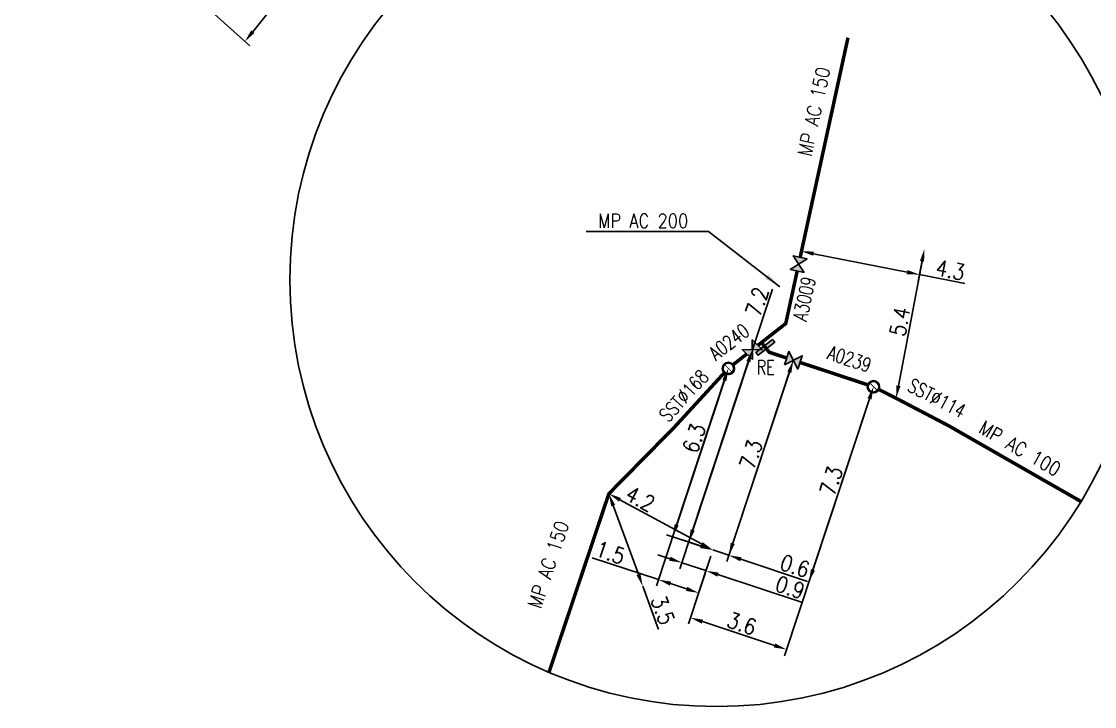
# Model space of a CAD drawing. Header units: millimetres. Extents: x 184000 to 185000, y 128000 to 129000.
# Drawn here: x 184849.6 to 184925.9, y 128422.6 to 128471.3 of the extents above; entities that cross this region are included whole.
import ezdxf
from ezdxf.enums import TextEntityAlignment as Align

# ---------------------------------------------------------------- set-up
doc = ezdxf.new("R2010")
doc.units = ezdxf.units.MM
doc.header["$PDMODE"] = 34
doc.layers.get('0').update_dxf_attribs({"linetype": 'CONTINUOUS'})
doc.layers.get('DEFPOINTS').update_dxf_attribs({"linetype": 'CONTINUOUS'})
doc.layers.add('G_330', color=7, linetype='CONTINUOUS')
doc.layers.add('G_900', color=7, linetype='CONTINUOUS')
doc.styles.get("Standard").update_dxf_attribs({"font": 'romans.shx', "width": 0.85})
doc.dimstyles.get("Standard").update_dxf_attribs({"dimtxt": 1.5, "dimasz": 1.2, "dimexe": 0.625, "dimexo": 0.625, "dimgap": 0.25, "dimtad": 1, "dimdec": 1, "dimzin": 0, "dimdsep": 46, "dimtxsty": 'Standard', "dimcen": -0.5, "dimadec": 0, "dimazin": 0, "dimtfac": 1, "dimtdec": 1, "dimtmove": 0, "dimatfit": 3, "dimfxl": 0, "dimtolj": 1, "dimtzin": 0, "dimarcsym": 0})

# ---------------------------------------------------------------- blocks, each defined once
blk = doc.blocks.new('G_300_04')
at = {"linetype": 'Continuous'}
h = blk.add_hatch(color=0, dxfattribs=at)
h.paths.add_polyline_path([(-0.5, 0.5), (-0.5, -0.5), (0, 0)])
h.paths.add_polyline_path([(0.5, 0.5), (0, 0), (0.5, -0.5)])
at = {"color": 0, "linetype": 'Continuous', "flags": 128}
blk.add_lwpolyline([(-0.5, -0.5), (0.5, 0.5), (0.5, -0.5), (-0.5, 0.5)], close=True, dxfattribs=at)
at = {"color": 0, "linetype": 'Continuous', "width": 0.75}
blk.add_attdef('NUM', text='', height=1, dxfattribs=at).set_placement((0, 1.782), align=Align.MIDDLE_CENTER)
at = {"color": 0, "linetype": 'Continuous', "width": 0.75, "flags": 3}
for tag, p in [('DEF_LEG', (0, -5)), ('DEF_COUP', (0, -7.5)), ('DEF_TYPE', (0, -10))]:
    blk.add_attdef(tag, text='', height=1.2, dxfattribs=at).set_placement(p, align=Align.MIDDLE)
blk = doc.blocks.new('G_330_16')
at = {"linetype": 'Continuous'}
h = blk.add_hatch(color=0, dxfattribs=at)
h.paths.add_polyline_path([(-0.438, 0, 1), (0.438, 0, 1)])
h.paths.add_polyline_path([(0.375, 0, 1), (-0.375, 0, 1)], flags=16)
at = {"color": 0, "linetype": 'Continuous', "const_width": 0.0625, "flags": 128}
blk.add_lwpolyline([(0.297, -0.297), (-0.297, 0.297)], dxfattribs=at)
at = {"color": 0, "linetype": 'Continuous'}
for radius in [0.438, 0.375]:
    blk.add_circle((0, 0), radius, dxfattribs=at)
at = {"color": 0, "linetype": 'Continuous', "width": 0.75}
blk.add_attdef('TPS', text='', height=1, dxfattribs=at).set_placement((0, 2.434), align=Align.MIDDLE)
at = {"color": 0, "linetype": 'Continuous', "width": 0.75, "flags": 3}
for tag, p in [('DEF_LEG', (0, -5)), ('DEF_COUP', (0, -7.5)), ('DEF_TYPE', (0, -10))]:
    blk.add_attdef(tag, text='', height=1.2, dxfattribs=at).set_placement(p, align=Align.MIDDLE)
blk = doc.blocks.new('G_340_17')
at = {"linetype": 'Continuous'}
blk.add_hatch(color=0, dxfattribs=at).paths.add_polyline_path([(0.125, 0.75), (-0.125, 0.75), (-0.125, -0.75), (0.125, -0.75)])
at = {"color": 0, "linetype": 'Continuous'}
blk.add_lwpolyline([(-0.125, 0.75), (0.125, 0.75), (0.125, -0.75), (-0.125, -0.75)], close=True, dxfattribs=at)
at = {"color": 0, "linetype": 'Continuous', "width": 0.75}
for tag, height, flags, p in [('RE', 1, 8, (0, 2.5)), ('DEF_LEG', 1.2, 3, (0, -5)), ('DEF_COUP', 1.2, 3, (0, -7.5)), ('DEF_TYPE', 1.2, 3, (0, -10))]:
    blk.add_attdef(tag, text='', height=height, dxfattribs=dict(at, flags=flags)).set_placement(p, align=Align.MIDDLE)
blk = doc.blocks.new('*D582')
at = {"layer": 'DEFPOINTS', "color": 0, "linetype": 'Continuous', "transparency": 16777216}
for p in [(184888.549, 128516.85), (184897.081, 128509.145), (184849.649, 128484.181)]:
    blk.add_point(p, dxfattribs=at)
at = {"layer": 'G_330', "color": 0, "linetype": 'Continuous', "lineweight": -2, "transparency": 16777216}
for p, q in [((184888.898, 128516.535), (184897.43, 128508.831)), ((184866.089, 128470.546), (184896.518, 128508.444)), ((184849.997, 128483.867), (184865.874, 128469.53))]:
    blk.add_line(p, q, dxfattribs=at)
at = {"layer": 'G_330', "color": 0, "linetype": 'Continuous', "transparency": 16777216}
for points in [[(184896.401, 128508.537), (184896.635, 128508.35), (184897.081, 128509.145)], [(184865.972, 128470.64), (184866.206, 128470.452), (184865.525, 128469.845)]]:
    blk.add_solid(points, dxfattribs=at)
at = {"layer": 'G_330', "color": 0, "linetype": 'Continuous', "transparency": 16777216, "insert": (184890.125, 128501.679), "char_height": 1.125, "attachment_point": 5, "rotation": 51.2377}
blk.add_mtext('\\A1;51.1', dxfattribs=at)
blk = doc.blocks.new('*D648')
at = {"layer": 'DEFPOINTS', "color": 0, "linetype": 'Continuous', "transparency": 16777216}
for p in [(184913.817, 128455.111), (184904.883, 128454.023), (184913.468, 128453.283)]:
    blk.add_point(p, dxfattribs=at)
at = {"layer": 'G_900', "color": 0, "linetype": 'Continuous', "lineweight": -2, "transparency": 16777216}
for p, q in [((184904.971, 128454.483), (184905.147, 128455.406)), ((184905.942, 128454.771), (184912.585, 128453.458)), ((184913.729, 128454.65), (184913.38, 128452.823)), ((184913.468, 128453.283), (184916.684, 128452.647))]:
    blk.add_line(p, q, dxfattribs=at)
at = {"layer": 'G_900', "color": 0, "linetype": 'Continuous', "transparency": 16777216}
for points in [[(184905.971, 128454.918), (184905.913, 128454.624), (184905.059, 128454.945)], [(184912.614, 128453.605), (184912.556, 128453.31), (184913.468, 128453.283)]]:
    blk.add_solid(points, dxfattribs=at)
at = {"layer": 'G_900', "color": 0, "linetype": 'Continuous', "transparency": 16777216, "insert": (184915.663, 128453.614), "char_height": 1.125, "attachment_point": 5, "rotation": 348.81813}
blk.add_mtext('\\A1;4.3', dxfattribs=at)
blk = doc.blocks.new('*D650')
at = {"layer": 'DEFPOINTS', "color": 0, "linetype": 'Continuous', "transparency": 16777216}
for p in [(184891.393, 128437.713), (184893.803, 128431.141), (184893.803, 128431.141)]:
    blk.add_point(p, dxfattribs=at)
at = {"layer": 'G_900', "color": 0, "linetype": 'Continuous', "lineweight": -2, "transparency": 16777216}
for p, q in [((184891.703, 128436.868), (184893.493, 128431.986)), ((184893.803, 128431.141), (184894.932, 128428.063))]:
    blk.add_line(p, q, dxfattribs=at)
at = {"layer": 'G_900', "color": 0, "linetype": 'Continuous', "transparency": 16777216}
for points in [[(184891.843, 128436.92), (184891.562, 128436.816), (184891.393, 128437.713)], [(184893.634, 128432.037), (184893.352, 128431.934), (184893.803, 128431.141)]]:
    blk.add_solid(points, dxfattribs=at)
at = {"layer": 'G_900', "color": 0, "linetype": 'Continuous', "transparency": 16777216, "insert": (184895.226, 128429.438), "char_height": 1.125, "attachment_point": 5, "rotation": 290.14}
blk.add_mtext('\\A1;3.5', dxfattribs=at)
blk = doc.blocks.new('*D651')
at = {"layer": 'DEFPOINTS', "color": 0, "linetype": 'Continuous', "transparency": 16777216}
for p in [(184891.393, 128437.713), (184891.393, 128437.713), (184898.78, 128433.715)]:
    blk.add_point(p, dxfattribs=at)
at = {"layer": 'G_900', "color": 0, "linetype": 'Continuous', "lineweight": -2, "transparency": 16777216}
blk.add_line((184897.989, 128434.143), (184892.184, 128437.284), dxfattribs=at)
at = {"layer": 'G_900', "color": 0, "linetype": 'Continuous', "transparency": 16777216}
for points in [[(184892.256, 128437.416), (184892.113, 128437.153), (184891.393, 128437.713)], [(184898.06, 128434.275), (184897.917, 128434.011), (184898.78, 128433.715)]]:
    blk.add_solid(points, dxfattribs=at)
at = {"layer": 'G_900', "color": 0, "linetype": 'Continuous', "transparency": 16777216, "insert": (184893.629, 128437.355), "char_height": 1.125, "attachment_point": 5, "rotation": 331.57865}
blk.add_mtext('\\A1;4.2', dxfattribs=at)
blk = doc.blocks.new('*D669')
at = {"layer": 'DEFPOINTS', "color": 0, "linetype": 'Continuous', "transparency": 16777216}
for p in [(184904.503, 128447.2), (184898.78, 128433.715), (184898.78, 128433.715)]:
    blk.add_point(p, dxfattribs=at)
at = {"layer": 'G_900', "color": 0, "linetype": 'Continuous', "lineweight": -2, "transparency": 16777216}
for p, q in [((184904.356, 128446.755), (184899.772, 128432.893)), ((184897.926, 128433.997), (184897.071, 128434.28)), ((184898.78, 128433.715), (184899.92, 128433.338)), ((184900.774, 128433.056), (184905.515, 128431.488))]:
    blk.add_line(p, q, dxfattribs=at)
at = {"layer": 'G_900', "color": 0, "linetype": 'Continuous', "transparency": 16777216}
for points in [[(184897.973, 128434.14), (184897.879, 128433.855), (184898.78, 128433.715)], [(184900.821, 128433.198), (184900.727, 128432.913), (184899.92, 128433.338)]]:
    blk.add_solid(points, dxfattribs=at)
at = {"layer": 'G_900', "color": 0, "linetype": 'Continuous', "transparency": 16777216, "insert": (184904.621, 128432.573), "char_height": 1.125, "attachment_point": 5, "rotation": 341.70182}
blk.add_mtext('\\A1;0.6', dxfattribs=at)
blk = doc.blocks.new('*D670')
at = {"layer": 'DEFPOINTS', "color": 0, "linetype": 'Continuous', "transparency": 16777216}
for p in [(184904.503, 128447.2), (184899.92, 128433.338), (184899.92, 128433.338)]:
    blk.add_point(p, dxfattribs=at)
at = {"layer": 'G_900', "color": 0, "linetype": 'Continuous', "lineweight": -2, "transparency": 16777216}
blk.add_line((184904.221, 128446.345), (184900.202, 128434.193), dxfattribs=at)
at = {"layer": 'G_900', "color": 0, "linetype": 'Continuous', "transparency": 16777216}
for points in [[(184904.078, 128446.392), (184904.363, 128446.298), (184904.503, 128447.2)], [(184900.06, 128434.24), (184900.344, 128434.145), (184899.92, 128433.338)]]:
    blk.add_solid(points, dxfattribs=at)
at = {"layer": 'G_900', "color": 0, "linetype": 'Continuous', "transparency": 16777216, "insert": (184901.499, 128440.504), "char_height": 1.125, "attachment_point": 5, "rotation": 71.70182}
blk.add_mtext('\\A1;7.3', dxfattribs=at)
blk = doc.blocks.new('*D671')
at = {"layer": 'DEFPOINTS', "color": 0, "linetype": 'Continuous', "transparency": 16777216}
for p in [(184910.2, 128445.316), (184898.78, 128433.715), (184897.19, 128428.906)]:
    blk.add_point(p, dxfattribs=at)
at = {"layer": 'G_900', "color": 0, "linetype": 'Continuous', "lineweight": -2, "transparency": 16777216}
for p, q in [((184910.053, 128444.871), (184903.879, 128426.201)), ((184898.633, 128433.27), (184897.043, 128428.461)), ((184903.172, 128426.928), (184898.045, 128428.624))]:
    blk.add_line(p, q, dxfattribs=at)
at = {"layer": 'G_900', "color": 0, "linetype": 'Continuous', "transparency": 16777216}
for points in [[(184898.092, 128428.766), (184897.997, 128428.481), (184897.19, 128428.906)], [(184903.219, 128427.071), (184903.124, 128426.786), (184904.026, 128426.646)]]:
    blk.add_solid(points, dxfattribs=at)
at = {"layer": 'G_900', "color": 0, "linetype": 'Continuous', "transparency": 16777216, "insert": (184900.843, 128428.488), "char_height": 1.125, "attachment_point": 5, "rotation": 341.70182}
blk.add_mtext('\\A1;3.6', dxfattribs=at)
blk = doc.blocks.new('*D672')
at = {"layer": 'DEFPOINTS', "color": 0, "linetype": 'Continuous', "transparency": 16777216}
for p in [(184910.2, 128445.316), (184905.616, 128431.454), (184905.616, 128431.454)]:
    blk.add_point(p, dxfattribs=at)
at = {"layer": 'G_900', "color": 0, "linetype": 'Continuous', "lineweight": -2, "transparency": 16777216}
blk.add_line((184909.917, 128444.462), (184905.899, 128432.309), dxfattribs=at)
at = {"layer": 'G_900', "color": 0, "linetype": 'Continuous', "transparency": 16777216}
for points in [[(184909.775, 128444.509), (184910.06, 128444.414), (184910.2, 128445.316)], [(184905.756, 128432.356), (184906.041, 128432.262), (184905.616, 128431.454)]]:
    blk.add_solid(points, dxfattribs=at)
at = {"layer": 'G_900', "color": 0, "linetype": 'Continuous', "transparency": 16777216, "insert": (184907.196, 128438.621), "char_height": 1.125, "attachment_point": 5, "rotation": 71.70182}
blk.add_mtext('\\A1;7.3', dxfattribs=at)
blk = doc.blocks.new('*D673')
at = {"layer": 'DEFPOINTS', "color": 0, "linetype": 'Continuous', "transparency": 16777216}
for p in [(184901.592, 128447.952), (184898.78, 128433.715), (184898.294, 128432.246)]:
    blk.add_point(p, dxfattribs=at)
at = {"layer": 'G_900', "color": 0, "linetype": 'Continuous', "lineweight": -2, "transparency": 16777216}
for p, q in [((184901.445, 128447.507), (184896.438, 128432.366)), ((184895.731, 128433.093), (184894.876, 128433.376)), ((184898.633, 128433.27), (184898.147, 128431.801)), ((184896.585, 128432.811), (184898.294, 128432.246)), ((184899.149, 128431.963), (184905.15, 128429.979))]:
    blk.add_line(p, q, dxfattribs=at)
at = {"layer": 'G_900', "color": 0, "linetype": 'Continuous', "transparency": 16777216}
for points in [[(184895.778, 128433.236), (184895.684, 128432.951), (184896.585, 128432.811)], [(184899.196, 128432.105), (184899.102, 128431.821), (184898.294, 128432.246)]]:
    blk.add_solid(points, dxfattribs=at)
at = {"layer": 'G_900', "color": 0, "linetype": 'Continuous', "transparency": 16777216, "insert": (184904.278, 128431.057), "char_height": 1.125, "attachment_point": 5, "rotation": 341.70182}
blk.add_mtext('\\A1;0.9', dxfattribs=at)
blk = doc.blocks.new('*D674')
at = {"layer": 'DEFPOINTS', "color": 0, "linetype": 'Continuous', "transparency": 16777216}
for p in [(184901.592, 128447.952), (184897.071, 128434.28), (184898.78, 128433.715)]:
    blk.add_point(p, dxfattribs=at)
at = {"layer": 'G_900', "color": 0, "linetype": 'Continuous', "lineweight": -2, "transparency": 16777216}
for p, q in [((184901.592, 128447.952), (184903.013, 128452.247)), ((184897.354, 128435.134), (184901.31, 128447.097)), ((184898.335, 128433.862), (184896.626, 128434.427))]:
    blk.add_line(p, q, dxfattribs=at)
at = {"layer": 'G_900', "color": 0, "linetype": 'Continuous', "transparency": 16777216}
for points in [[(184901.167, 128447.144), (184901.452, 128447.05), (184901.592, 128447.952)], [(184897.211, 128435.182), (184897.496, 128435.087), (184897.071, 128434.28)]]:
    blk.add_solid(points, dxfattribs=at)
at = {"layer": 'G_900', "color": 0, "linetype": 'Continuous', "transparency": 16777216, "insert": (184901.927, 128451.354), "char_height": 1.125, "attachment_point": 5, "rotation": 71.70182}
blk.add_mtext('\\A1;7.2', dxfattribs=at)
blk = doc.blocks.new('*D675')
at = {"layer": 'DEFPOINTS', "color": 0, "linetype": 'Continuous', "transparency": 16777216}
for p in [(184899.888, 128446.62), (184898.78, 128433.715), (184897.772, 128430.665)]:
    blk.add_point(p, dxfattribs=at)
at = {"layer": 'G_900', "color": 0, "linetype": 'Continuous', "lineweight": -2, "transparency": 16777216}
for p, q in [((184899.741, 128446.175), (184894.776, 128431.162)), ((184894.923, 128431.607), (184890.204, 128433.167)), ((184898.633, 128433.27), (184897.624, 128430.22)), ((184896.917, 128430.947), (184895.778, 128431.324))]:
    blk.add_line(p, q, dxfattribs=at)
at = {"layer": 'G_900', "color": 0, "linetype": 'Continuous', "transparency": 16777216}
for points in [[(184895.825, 128431.467), (184895.731, 128431.182), (184894.923, 128431.607)], [(184896.964, 128431.09), (184896.87, 128430.805), (184897.772, 128430.665)]]:
    blk.add_solid(points, dxfattribs=at)
at = {"layer": 'G_900', "color": 0, "linetype": 'Continuous', "transparency": 16777216, "insert": (184891.503, 128433.528), "char_height": 1.125, "attachment_point": 5, "rotation": 341.70182}
blk.add_mtext('\\A1;1.5', dxfattribs=at)
blk = doc.blocks.new('*D676')
at = {"layer": 'DEFPOINTS', "color": 0, "linetype": 'Continuous', "transparency": 16777216}
for p in [(184899.888, 128446.62), (184895.932, 128434.657), (184898.78, 128433.715)]:
    blk.add_point(p, dxfattribs=at)
at = {"layer": 'G_900', "color": 0, "linetype": 'Continuous', "lineweight": -2, "transparency": 16777216}
for p, q in [((184899.605, 128445.765), (184896.214, 128435.511)), ((184898.335, 128433.862), (184895.487, 128434.804))]:
    blk.add_line(p, q, dxfattribs=at)
at = {"layer": 'G_900', "color": 0, "linetype": 'Continuous', "transparency": 16777216}
for points in [[(184899.463, 128445.812), (184899.748, 128445.718), (184899.888, 128446.62)], [(184896.072, 128435.558), (184896.357, 128435.464), (184895.932, 128434.657)]]:
    blk.add_solid(points, dxfattribs=at)
at = {"layer": 'G_900', "color": 0, "linetype": 'Continuous', "transparency": 16777216, "insert": (184897.456, 128441.656), "char_height": 1.125, "attachment_point": 5, "rotation": 71.70182}
blk.add_mtext('\\A1;6.3', dxfattribs=at)
blk = doc.blocks.new('*D677')
at = {"layer": 'DEFPOINTS', "color": 0, "linetype": 'Continuous', "transparency": 16777216}
for p in [(184913.817, 128455.111), (184913.817, 128455.111), (184911.805, 128444.5)]:
    blk.add_point(p, dxfattribs=at)
at = {"layer": 'G_900', "color": 0, "linetype": 'Continuous', "lineweight": -2, "transparency": 16777216}
blk.add_line((184911.973, 128445.384), (184913.65, 128454.226), dxfattribs=at)
at = {"layer": 'G_900', "color": 0, "linetype": 'Continuous', "transparency": 16777216}
for points in [[(184913.502, 128454.254), (184913.797, 128454.198), (184913.817, 128455.111)], [(184911.826, 128445.412), (184912.12, 128445.356), (184911.805, 128444.5)]]:
    blk.add_solid(points, dxfattribs=at)
at = {"layer": 'G_900', "color": 0, "linetype": 'Continuous', "transparency": 16777216, "insert": (184912.074, 128449.945), "char_height": 1.125, "attachment_point": 5, "rotation": 79.26335}
blk.add_mtext('\\A1;5.4', dxfattribs=at)

msp = doc.modelspace()

# ---------------------------------------------------------------- linework, layer by layer
at = {"layer": 'G_900', "color": 4, "linetype": 'Continuous', "ltscale": 0.5, "const_width": 0.25, "flags": 128}
for points in [[(184904.989, 128454.511), (184905.479, 128456.759), (184908.387, 128470.122)], [(184901.983, 128448.257), (184903.965, 128449.807), (184904.777, 128453.534)], [(184904.029, 128447.357), (184902.785, 128447.768), (184902.514, 128448.114), (184902.243, 128448.461)], [(184900.213, 128446.874), (184901.202, 128447.647)], [(184904.978, 128447.043), (184909.802, 128445.448)]]:
    msp.add_lwpolyline(points, dxfattribs=at)
at = {"layer": 'G_900', "color": 4, "linetype": 'Continuous', "const_width": 0.25, "flags": 128}
for points in [[(184899.592, 128446.297), (184896.08, 128442.474), (184891.393, 128437.713), (184887.139, 128425.028)], [(184910.555, 128445.135), (184911.805, 128444.5), (184915.535, 128442.548), (184915.535, 128442.548), (184924.951, 128437.157)]]:
    msp.add_lwpolyline(points, dxfattribs=at)
at = {"layer": 'G_900'}
msp.add_circle((184899.048, 128452.907), 30.316, dxfattribs=at)

# ---------------------------------------------------------------- block references
at = {"layer": 'G_900', "color": 7, "linetype": 'Continuous'}
ref = msp.add_blockref('G_300_04', (184904.883, 128454.023), dxfattribs=dict(at, rotation=77.72068249496158))
ref.add_attrib('NUM', 'A3009', dxfattribs={"layer": '0', "color": 0, "linetype": 'Continuous', "height": 1, "rotation": 77.72068, "width": 0.75}).set_placement((184905.282, 128451.571), align=Align.MIDDLE_CENTER)
ref = msp.add_blockref('G_300_04', (184901.592, 128447.952), dxfattribs=dict(at, zscale=2, rotation=45.47985754193763))
ref.add_attrib('NUM', 'A0240', dxfattribs={"layer": '0', "color": 0, "linetype": 'Continuous', "height": 1, "rotation": 38.01175, "width": 0.75}).set_placement((184899.939, 128448.5), align=Align.MIDDLE_CENTER)
at = {"layer": 'G_900', "color": 7, "linetype": 'Continuous', "ltscale": 0.5}
ref = msp.add_blockref('G_340_17', (184902.514, 128448.114), dxfattribs=dict(at, rotation=308.0117488765752))
ref.add_attrib('RE', 'RE', dxfattribs={"layer": '0', "color": 0, "linetype": 'Continuous', "height": 1, "width": 0.75}).set_placement((184902.542, 128446.696), align=Align.MIDDLE)
at = {"layer": 'G_900', "color": 7, "linetype": 'Continuous'}
ref = msp.add_blockref('G_300_04', (184904.503, 128447.2), dxfattribs=dict(at, rotation=341.7018164161839))
ref.add_attrib('NUM', 'A0239', dxfattribs={"layer": '0', "color": 0, "linetype": 'Continuous', "height": 1, "rotation": 341.70182, "width": 0.75}).set_placement((184908.494, 128447.286), align=Align.MIDDLE_CENTER)
at = {"layer": 'G_900', "color": 7, "linetype": 'Continuous', "ltscale": 0.5}
ref = msp.add_blockref('G_330_16', (184899.888, 128446.62), dxfattribs=at)
ref.add_attrib('TPS', 'SST%%C168', dxfattribs={"layer": '0', "color": 0, "linetype": 'Continuous', "height": 1, "rotation": 47.43048, "width": 0.75}).set_placement((184896.723, 128444.674), align=Align.MIDDLE)
ref = msp.add_blockref('G_330_16', (184910.2, 128445.316), dxfattribs=at)
ref.add_attrib('TPS', 'SST%%C114', dxfattribs={"layer": '0', "color": 0, "linetype": 'Continuous', "height": 1, "rotation": 332.38457, "width": 0.75}).set_placement((184914.7, 128444.497), align=Align.MIDDLE)

# ---------------------------------------------------------------- texts
at = {"layer": 'G_900', "color": 4, "linetype": 'Continuous', "width": 0.85}
for s, rotation, p in [('MP AC 150', 77.72068, (184905.969, 128464.863)), ('MP AC 100', 330.20506, (184920.606, 128440.929)), ('MP AC 150', 71.4617, (184887.089, 128432.68))]:
    msp.add_text(s, height=1, rotation=rotation, dxfattribs=at).set_placement(p, align=Align.MIDDLE)
at = {"layer": 'G_900', "color": 4, "linetype": 'Continuous', "insert": (184897.034, 128457.097), "char_height": 1, "attachment_point": 6}
msp.add_mtext('MP AC 200', dxfattribs=at)

# ---------------------------------------------------------------- dimensions: what is measured, and where the dimension line sits
at = {"layer": 'G_330', "linetype": 'Continuous'}
dim = msp.add_linear_dim(base=(184897.081, 128509.145), p1=(184849.649, 128484.181), p2=(184888.549, 128516.85), angle=231.2377, text='51.1', dimstyle='Standard', override={"dimscale": 0.75, "dimatfit": 0}, dxfattribs=at)
dim.commit()
dim.dimension.update_dxf_attribs({"geometry": '*D582', "text_midpoint": (184890.71, 128501.21), "dimtype": 160})
at = {"layer": 'G_900', "color": 7, "linetype": 'Continuous'}
for base, p1, p2, angle, text, override, picture, middle in [((184913.468, 128453.283), (184904.883, 128454.023), (184913.817, 128455.111), 168.81813, '4.3', {"dimscale": 0.75}, '*D648', (184915.518, 128452.878)), ((184897.071, 128434.28), (184901.592, 128447.952), (184898.78, 128433.715), 71.70182, '7.2', {"dimscale": 0.75}, '*D674', (184902.639, 128451.118)), ((184898.294, 128432.246), (184901.592, 128447.952), (184898.78, 128433.715), 161.70182, '0.9', {"dimscale": 0.75, "dimatfit": 0}, '*D673', (184904.042, 128430.345)), ((184897.772, 128430.665), (184899.888, 128446.62), (184898.78, 128433.715), 161.70182, '1.5', {"dimscale": 0.75}, '*D675', (184891.268, 128432.815)), ((184895.932, 128434.657), (184899.888, 128446.62), (184898.78, 128433.715), 71.70182, '6.3', {"dimscale": 0.75}, '*D676', (184898.169, 128441.421)), ((184898.78, 128433.715), (184904.503, 128447.2), (184898.78, 128433.715), 341.70182, '0.6', {"dimscale": 0.75}, '*D669', (184904.386, 128431.861)), ((184899.92, 128433.338), (184904.503, 128447.2), (184899.92, 128433.338), 71.70182, '7.3', {"dimscale": 0.75, "dimatfit": 0}, '*D670', (184902.211, 128440.269)), ((184905.616, 128431.454), (184910.2, 128445.316), (184905.616, 128431.454), 71.70182, '7.3', {"dimscale": 0.75}, '*D672', (184907.908, 128438.385))]:
    dim = msp.add_linear_dim(base=base, p1=p1, p2=p2, angle=angle, text=text, dimstyle='Standard', override=override, dxfattribs=at)
    dim.commit()
    dim.dimension.update_dxf_attribs({"geometry": picture, "text_midpoint": middle, "dimtype": 160})
at = {"layer": 'G_900', "color": 4, "linetype": 'Continuous'}
for base, p1, p2, angle, text, picture, middle in [((184913.817, 128455.111), (184911.805, 128444.5), (184913.817, 128455.111), 259.26335, '5.4', '*D677', (184912.811, 128449.805)), ((184891.393, 128437.713), (184898.78, 128433.715), (184891.393, 128437.713), 331.57865, '4.2', '*D651', (184893.272, 128436.696)), ((184893.803, 128431.141), (184891.393, 128437.713), (184893.803, 128431.141), 110.14, '3.5', '*D650', (184894.522, 128429.179))]:
    dim = msp.add_linear_dim(base=base, p1=p1, p2=p2, angle=angle, text=text, dimstyle='Standard', override={"dimscale": 0.75}, dxfattribs=at)
    dim.commit()
    dim.dimension.update_dxf_attribs({"geometry": picture, "text_midpoint": middle, "dimtype": 160})
at = {"layer": 'G_900', "color": 7, "linetype": 'Continuous'}
dim = msp.add_linear_dim(base=(184897.19, 128428.906), p1=(184910.2, 128445.316), p2=(184898.78, 128433.715), angle=341.70182, text='3.6', dimstyle='Standard', override={"dimscale": 0.75, "dimatfit": 0}, dxfattribs=at)
dim.commit()
dim.dimension.update_dxf_attribs({"geometry": '*D671', "text_midpoint": (184900.843, 128428.488)})

# ---------------------------------------------------------------- leaders
at = {"layer": 'G_900', "color": 4, "linetype": 'Continuous', "annotation_type": 0, "has_hookline": 1, "hookline_direction": 1, "text_width": 7.245}
msp.add_leader([(184903.553, 128452.418), (184898.484, 128456.347), (184897.284, 128456.347)], dimstyle='Standard', dxfattribs=at)

doc.saveas('drawing.dxf')
